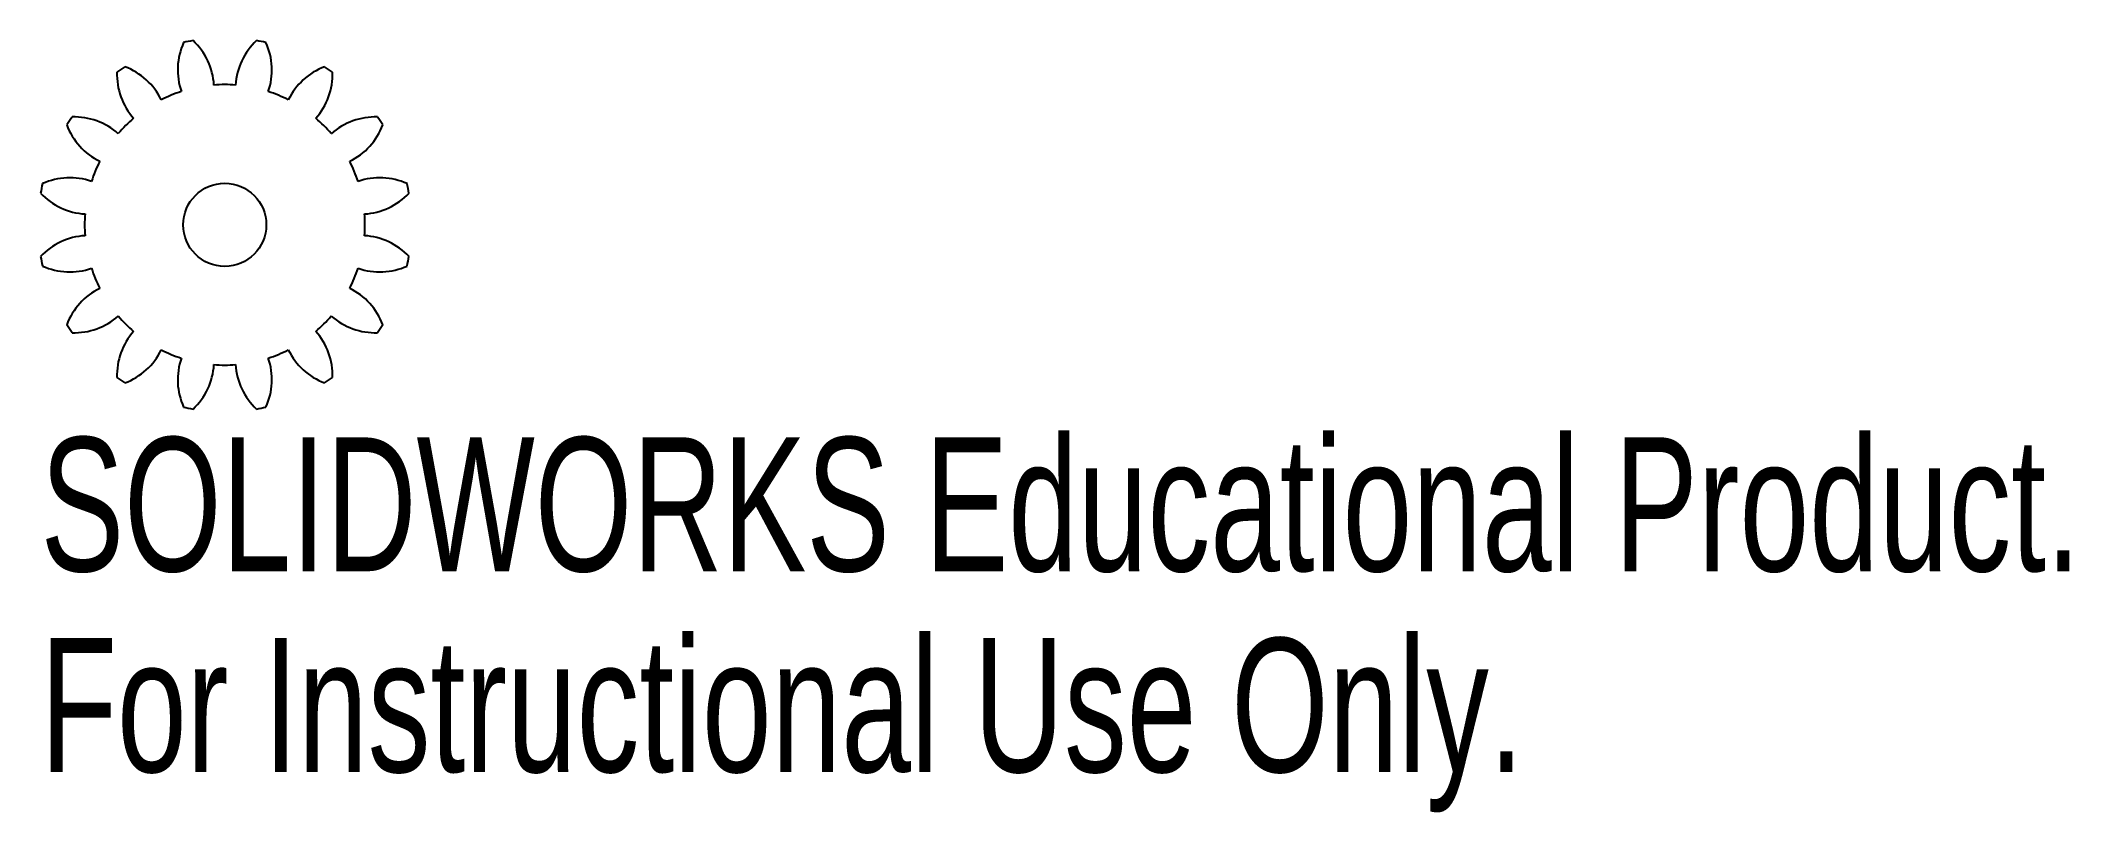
# Model space of a CAD drawing. Header units: inches. Extents: x -0.37 to 2.52, y -0.81 to 0.28.
import ezdxf

# ---------------------------------------------------------------- set-up
doc = ezdxf.new("R2010")
doc.units = ezdxf.units.IN
doc.header["$MEASUREMENT"] = 0
doc.styles.add('SLDTEXTSTYLE0', font='TXT', dxfattribs={"width": 0.7})

msp = doc.modelspace()

# ---------------------------------------------------------------- linework, layer by layer
at = {"color": 7, "linetype": 'Continuous', "lineweight": 25}
msp.add_circle((-0.1063, 0.021), 0.0591, dxfattribs=at)
for centre, radius, start, end in [((-0.0787, 0.2412), 0.0945, 155.6436, 199.0241), ((-0.1063, 0.021), 0.2657, 99.7791, 102.7209), ((-0.216, 0.2139), 0.0945, 3.4759, 46.8564), ((0.0035, 0.2139), 0.0945, 133.1436, 176.5241), ((-0.1063, 0.021), 0.2657, 77.2791, 80.2209), ((-0.1338, 0.2412), 0.0945, 340.9759, 24.3564), ((-0.1651, 0.235), 0.0945, 178.1436, 221.5241), ((-0.1063, 0.021), 0.2657, 122.2791, 125.2209), ((-0.2815, 0.1572), 0.0945, 25.9759, 69.3564), ((0.069, 0.1572), 0.0945, 110.6436, 154.0241), ((-0.0475, 0.235), 0.0945, 318.4759, 1.8564), ((-0.1063, 0.021), 0.2657, 54.7791, 57.7209), ((-0.1063, 0.021), 0.1993, 108.0571, 116.9429), ((-0.1063, 0.021), 0.1993, 85.5571, 94.4429), ((-0.1063, 0.021), 0.1993, 63.0571, 71.9429), ((-0.1063, 0.021), 0.2657, 144.7791, 147.7209), ((-0.3203, 0.0798), 0.0945, 48.4759, 91.8564), ((0.1078, 0.0798), 0.0945, 88.1436, 131.5241), ((-0.1063, 0.021), 0.2657, 32.2791, 35.2209), ((-0.2425, 0.1962), 0.0945, 200.6436, 244.0241), ((-0.1063, 0.021), 0.1993, 130.5571, 139.4429), ((-0.1063, 0.021), 0.1993, 40.5571, 49.4429), ((0.03, 0.1962), 0.0945, 295.9759, 339.3564), ((-0.3265, -0.0066), 0.0945, 70.9759, 114.3564), ((-0.1063, 0.021), 0.1993, 153.0571, 161.9429), ((-0.1063, 0.021), 0.1993, 18.0571, 26.9429), ((0.114, -0.0066), 0.0945, 65.6436, 109.0241), ((-0.1063, 0.021), 0.2657, 167.2791, 170.2209), ((-0.2992, 0.1307), 0.0945, 223.1436, 266.5241), ((0.0867, 0.1307), 0.0945, 273.4759, 316.8564), ((-0.1063, 0.021), 0.2657, 9.7791, 12.7209), ((-0.1063, 0.021), 0.1993, 175.5571, 184.4429), ((-0.1063, 0.021), 0.1993, 355.5571, 4.4429), ((-0.2992, -0.0888), 0.0945, 93.4759, 136.8564), ((0.0867, -0.0888), 0.0945, 43.1436, 86.5241), ((-0.1063, 0.021), 0.2657, 189.7791, 192.7209), ((-0.1063, 0.021), 0.2657, 347.2791, 350.2209), ((-0.3265, 0.0485), 0.0945, 245.6436, 289.0241), ((-0.1063, 0.021), 0.1993, 198.0571, 206.9429), ((-0.1063, 0.021), 0.1993, 333.0571, 341.9429), ((0.114, 0.0485), 0.0945, 250.9759, 294.3564), ((-0.2425, -0.1543), 0.0945, 115.9759, 159.3564), ((0.03, -0.1543), 0.0945, 20.6436, 64.0241), ((-0.3203, -0.0379), 0.0945, 268.1436, 311.5241), ((-0.1063, 0.021), 0.1993, 220.5571, 229.4429), ((-0.1063, 0.021), 0.1993, 310.5571, 319.4429), ((0.1078, -0.0379), 0.0945, 228.4759, 271.8564), ((-0.1063, 0.021), 0.2657, 212.2791, 215.2209), ((-0.1651, -0.1931), 0.0945, 138.4759, 181.8564), ((-0.0475, -0.1931), 0.0945, 358.1436, 41.5241), ((-0.1063, 0.021), 0.2657, 324.7791, 327.7209), ((-0.2815, -0.1153), 0.0945, 290.6436, 334.0241), ((-0.1063, 0.021), 0.1993, 243.0571, 251.9429), ((-0.0787, -0.1993), 0.0945, 160.9759, 204.3564), ((-0.1338, -0.1993), 0.0945, 335.6436, 19.0241), ((-0.1063, 0.021), 0.1993, 288.0571, 296.9429), ((0.069, -0.1153), 0.0945, 205.9759, 249.3564), ((-0.1063, 0.021), 0.2657, 234.7791, 237.7209), ((-0.216, -0.172), 0.0945, 313.1436, 356.5241), ((-0.1063, 0.021), 0.1993, 265.5571, 274.4429), ((0.0035, -0.172), 0.0945, 183.4759, 226.8564), ((-0.1063, 0.021), 0.2657, 302.2791, 305.2209), ((-0.1063, 0.021), 0.2657, 257.2791, 260.2209), ((-0.1063, 0.021), 0.2657, 279.7791, 282.7209)]:
    msp.add_arc(centre, radius, start, end, dxfattribs=at)

# ---------------------------------------------------------------- texts
at = {"color": 7, "linetype": 'Continuous', "char_height": 0.1903, "attachment_point": 1, "style": 'SLDTEXTSTYLE0'}
for s, insert in [('SOLIDWORKS Educational Product.', (-0.3682, -0.2811)), ('For Instructional Use Only.', (-0.3682, -0.5665))]:
    msp.add_mtext(s, dxfattribs=dict(at, insert=insert))

doc.saveas('drawing.dxf')
